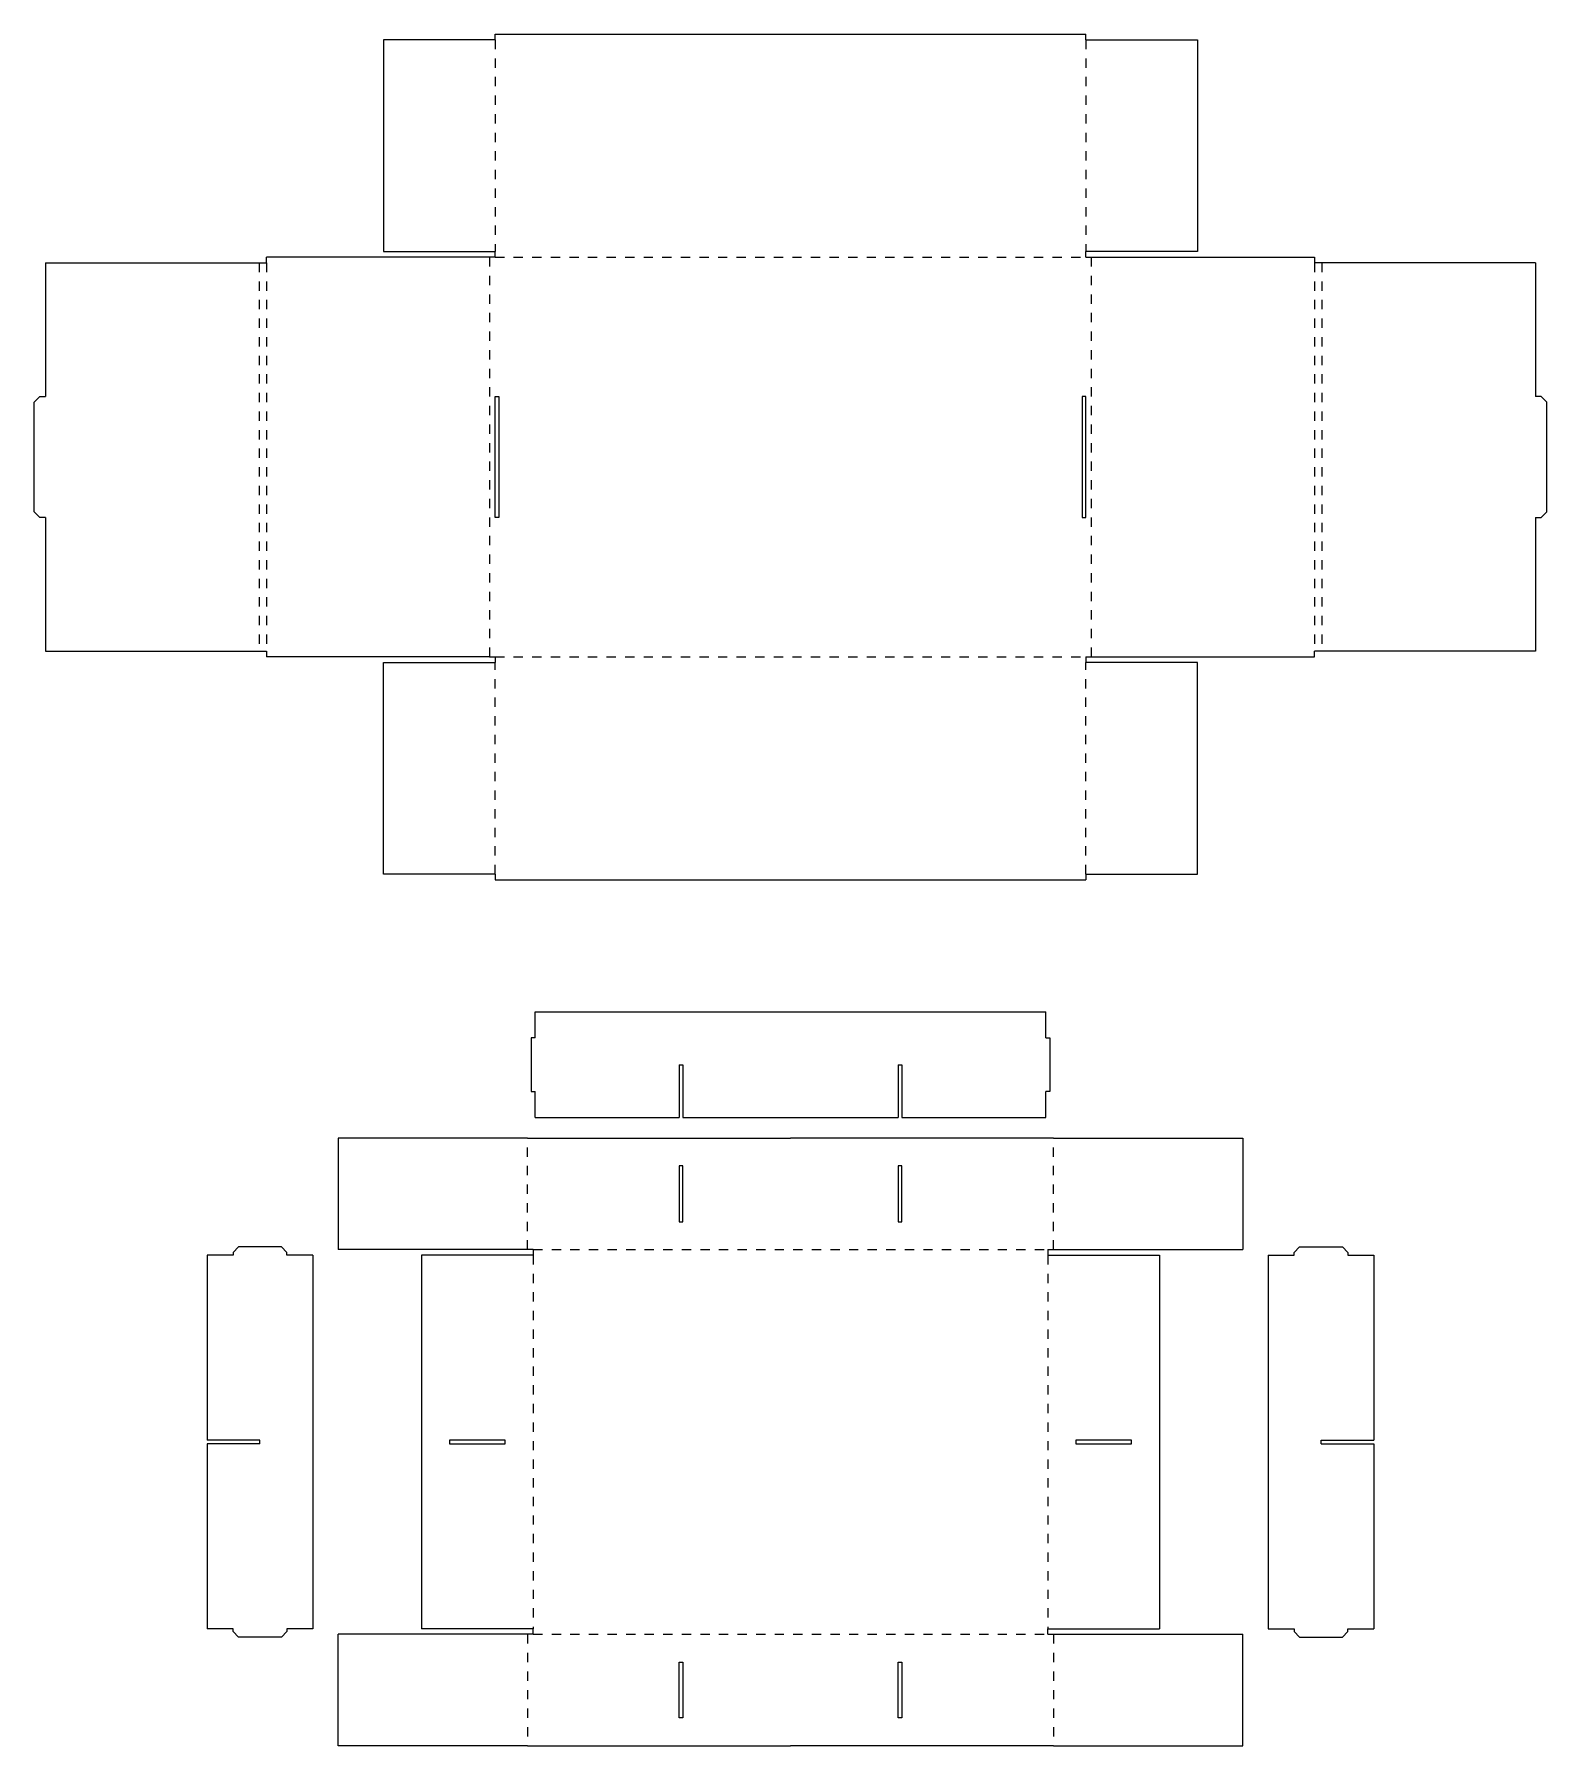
# Model space of a CAD drawing. Header units: millimetres. Extents: x -407 to 407, y -1471 to -78.
# Drawn here: x -407 to 407, y -1471 to -550 of the extents above; entities that cross this region are included whole.
import ezdxf

# ---------------------------------------------------------------- set-up
doc = ezdxf.new("R2010")
doc.units = ezdxf.units.MM
doc.header["$MEASUREMENT"] = 0
doc.linetypes.add('Dashed', pattern=[10, 5, -5])
doc.layers.add('Cut2', color=1, linetype='Continuous', true_color=0xff0000)
doc.layers.add('Etch2', color=5, linetype='Dashed', true_color=0x0000ff)

msp = doc.modelspace()

# ---------------------------------------------------------------- linework, layer by layer
at = {"layer": 'Cut2'}
for p, q in [((-159, -553), (-159, -550)), ((-159, -550), (159, -550)), ((159, -553), (159, -550)), ((-219, -553), (-219, -667)), ((-159, -553), (-219, -553)), ((159, -553), (219, -553)), ((219, -553), (219, -667)), ((-159, -670), (-282, -670)), ((-282, -673), (-282, -670)), ((-219, -667), (-159, -667)), ((-159, -670), (-159, -667)), ((219, -667), (159, -667)), ((159, -670), (159, -667)), ((159, -670), (282, -670)), ((282, -670), (282, -673)), ((-401, -673), (-282, -673)), ((-401, -673), (-401, -745)), ((401, -673), (282, -673)), ((401, -673), (401, -745)), ((-401, -810), (-401, -882)), ((401, -810), (401, -882)), ((-401, -882), (-282, -882)), ((-282, -882), (-282, -885)), ((282, -885), (282, -882)), ((401, -882), (282, -882)), ((-162, -885), (-282, -885)), ((-219, -888), (-159, -888)), ((-219, -1002), (-219, -888)), ((-162, -885), (-159, -885)), ((-159, -885), (-159, -888)), ((159, -885), (162, -885)), ((159, -885), (159, -888)), ((219, -888), (159, -888)), ((162, -885), (282, -885)), ((219, -1002), (219, -888)), ((-159, -1002), (-219, -1002)), ((-159, -1002), (-159, -1005)), ((159, -1002), (159, -1005)), ((159, -1002), (219, -1002)), ((-159, -1005), (159, -1005)), ((-137.5, -1076), (137.5, -1076)), ((-137.5, -1090), (-137.5, -1076)), ((137.5, -1090), (137.5, -1076)), ((-60, -1104.5), (-60, -1133)), ((-60, -1104.5), (-58, -1104.5)), ((-58, -1104.5), (-58, -1133)), ((58, -1104.5), (58, -1133)), ((58, -1104.5), (60, -1104.5)), ((60, -1104.5), (60, -1133)), ((-137.5, -1133), (-137.5, -1119)), ((137.5, -1133), (137.5, -1119)), ((-137.5, -1133), (-60, -1133)), ((-58, -1133), (58, -1133)), ((60, -1133), (137.5, -1133)), ((-243.5, -1144), (-243.5, -1204)), ((-141.5, -1144), (-243.5, -1144)), ((-141.5, -1144), (0, -1144)), ((141.5, -1144), (0, -1144)), ((141.5, -1144), (243.5, -1144)), ((243.5, -1144), (243.5, -1204)), ((-138.5, -1204), (-243.5, -1204)), ((-138.5, -1204), (-138.5, -1207)), ((138.5, -1204), (243.5, -1204)), ((138.5, -1204), (138.5, -1207)), ((-300, -1207), (-314, -1207)), ((-314, -1207), (-314, -1306.5)), ((-257, -1207), (-271, -1207)), ((-257, -1207), (-257, -1408)), ((-198.5, -1207), (-198.5, -1408)), ((-138.5, -1207), (-198.5, -1207)), ((138.5, -1207), (198.5, -1207)), ((198.5, -1207), (198.5, -1408)), ((257, -1207), (257, -1408)), ((257, -1207), (271, -1207)), ((300, -1207), (314, -1207)), ((314, -1207), (314, -1306.5)), ((-285.5, -1306.5), (-314, -1306.5)), ((-285.5, -1308.5), (-285.5, -1306.5)), ((285.5, -1306.5), (314, -1306.5)), ((285.5, -1308.5), (285.5, -1306.5)), ((-285.5, -1308.5), (-314, -1308.5)), ((-314, -1308.5), (-314, -1408)), ((285.5, -1308.5), (314, -1308.5)), ((314, -1308.5), (314, -1408)), ((-300, -1408), (-314, -1408)), ((-257, -1408), (-271, -1408)), ((-138.5, -1408), (-198.5, -1408)), ((-138.5, -1411), (-138.5, -1408)), ((138.5, -1411), (138.5, -1408)), ((138.5, -1408), (198.5, -1408)), ((257, -1408), (271, -1408)), ((300, -1408), (314, -1408)), ((-243.5, -1471), (-243.5, -1411)), ((-138.5, -1411), (-243.5, -1411)), ((138.5, -1411), (243.5, -1411)), ((243.5, -1471), (243.5, -1411)), ((-141.5, -1471), (-243.5, -1471)), ((-141.5, -1471), (0, -1471)), ((141.5, -1471), (0, -1471)), ((141.5, -1471), (243.5, -1471))]:
    msp.add_line(p, q, dxfattribs=at)
for points in [[(-401, -810), (-404, -810), (-407, -807), (-407, -748), (-404, -745), (-401, -745)], [(401, -810), (404, -810), (407, -807), (407, -748), (404, -745), (401, -745)], [(-137.5, -1090), (-139.5, -1090), (-139.5, -1119), (-137.5, -1119)], [(137.5, -1090), (139.5, -1090), (139.5, -1119), (137.5, -1119)], [(-271, -1207), (-271, -1205.5), (-274, -1202.5), (-297, -1202.5), (-300, -1205.5), (-300, -1207)], [(271, -1207), (271, -1205.5), (274, -1202.5), (297, -1202.5), (300, -1205.5), (300, -1207)], [(-271, -1408), (-271, -1409.5), (-274, -1412.5), (-297, -1412.5), (-300, -1409.5), (-300, -1408)], [(271, -1408), (271, -1409.5), (274, -1412.5), (297, -1412.5), (300, -1409.5), (300, -1408)]]:
    msp.add_lwpolyline(points, dxfattribs=at)
for points in [[(-157, -810), (-159, -810), (-159, -745), (-157, -745)], [(157, -810), (159, -810), (159, -745), (157, -745)], [(-58, -1189), (-58, -1159), (-60, -1159), (-60, -1189)], [(60, -1189), (60, -1159), (58, -1159), (58, -1189)], [(-183.5, -1308.5), (-153.5, -1308.5), (-153.5, -1306.5), (-183.5, -1306.5)], [(153.5, -1308.5), (183.5, -1308.5), (183.5, -1306.5), (153.5, -1306.5)], [(-58, -1426), (-58, -1456), (-60, -1456), (-60, -1426)], [(60, -1426), (60, -1456), (58, -1456), (58, -1426)]]:
    msp.add_lwpolyline(points, close=True, dxfattribs=at)
at = {"layer": 'Etch2'}
for p, q in [((-159, -553), (-159, -667)), ((159, -553), (159, -667)), ((-162, -670), (-162, -885)), ((-159, -670), (159, -670)), ((162, -885), (162, -670)), ((-286, -673), (-286, -882)), ((-282, -673), (-282, -882)), ((282, -673), (282, -882)), ((286, -673), (286, -882)), ((-159, -885), (159, -885)), ((-159, -1002), (-159, -888)), ((159, -1002), (159, -888)), ((-141.5, -1204), (-141.5, -1144)), ((141.5, -1204), (141.5, -1144)), ((-138.5, -1204), (138.5, -1204)), ((-138.5, -1207), (-138.5, -1408)), ((138.5, -1207), (138.5, -1408)), ((-141.5, -1411), (-141.5, -1471)), ((-138.5, -1411), (138.5, -1411)), ((141.5, -1411), (141.5, -1471))]:
    msp.add_line(p, q, dxfattribs=at)

doc.saveas('drawing.dxf')
